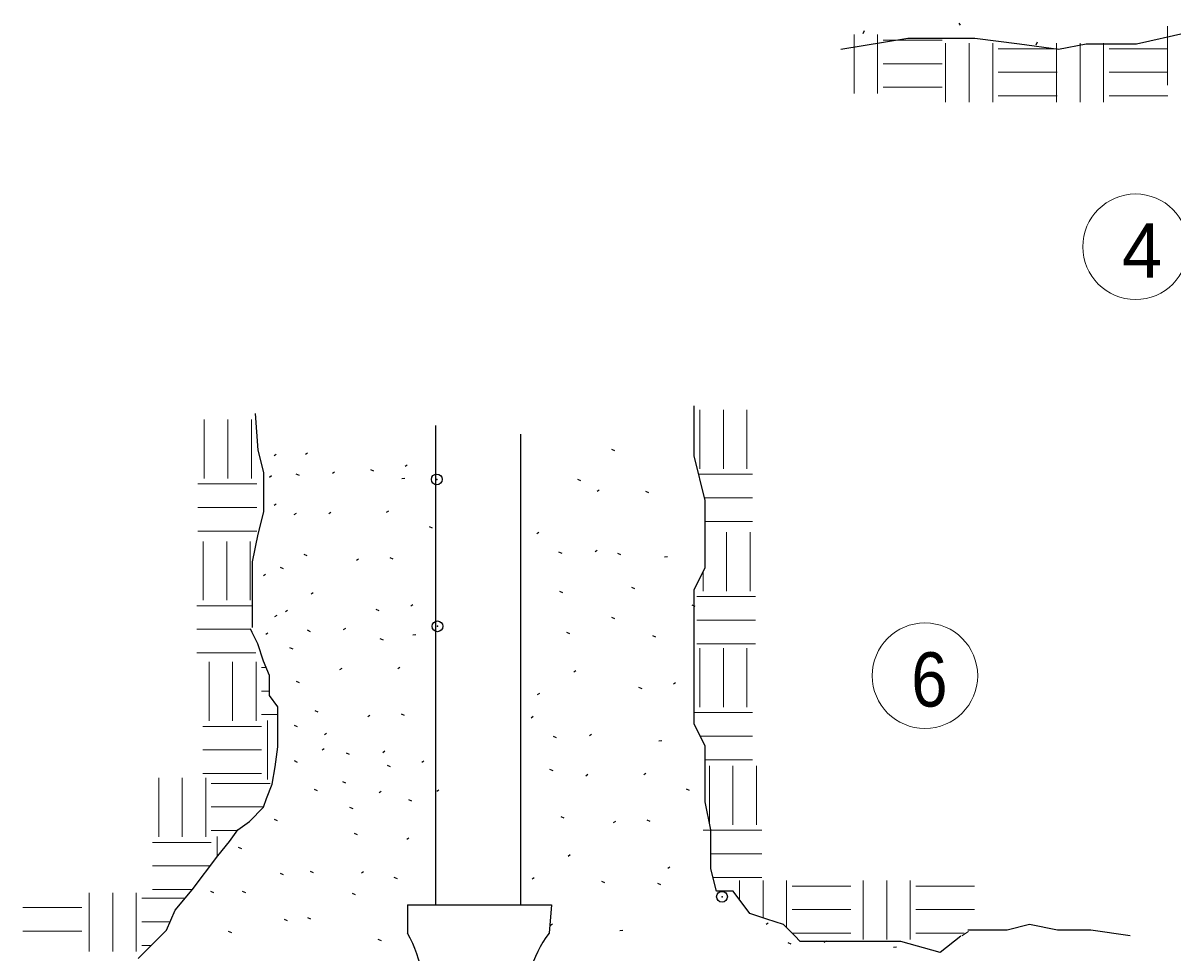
# Model space of a CAD drawing. Extents: x -7241 to 22379, y -6017 to 22379.
# Drawn here: x -1225 to 809, y -1067 to 576 of the extents above; entities that cross this region are included whole.
import ezdxf

# ---------------------------------------------------------------- set-up
doc = ezdxf.new("R2010")
doc.units = 0
doc.header["$LTSCALE"] = 38
doc.header["$PDMODE"] = 32
doc.header["$PDSIZE"] = 19
doc.layers.add('10', color=7, linetype='Continuous', lineweight=25)

msp = doc.modelspace()

# ---------------------------------------------------------------- linework, layer by layer
at = {"layer": '10'}
for p, q in [((429.96, 576.47), (432.36, 572.87)), ((261.14, 557.66), (263.54, 563.05)), ((566.9, 537.89), (569.3, 543.29)), ((-808.93, -178.84), (-813.58, -113.87)), ((-494.47, -982.34), (-494.47, -134.79)), ((-344.47, -982.34), (-344.47, -150.53)), ((-178.16, -179.59), (-183.55, -177.19)), ((-780.53, -187.86), (-776.93, -185.46)), ((-725.19, -185.8), (-721.59, -183.4)), ((-789.04, -226.01), (-785.45, -223.61)), ((-736.09, -223.23), (-741.49, -220.83)), ((-677.47, -219.52), (-673.87, -217.12)), ((-604.52, -215.81), (-609.91, -213.42)), ((-548.99, -207.09), (-545.39, -204.69)), ((-555.01, -228.77), (-549.61, -228.17)), ((-238.15, -232.63), (-243.54, -230.23)), ((-209.59, -250.91), (-205.99, -248.51)), ((-118.17, -253.84), (-123.56, -251.44)), ((-780.74, -275.58), (-777.14, -273.19)), ((-744.97, -292.47), (-741.37, -290.08)), ((-683.95, -290.36), (-680.35, -287.97)), ((-581.68, -288.11), (-578.08, -285.72)), ((-500.53, -316.73), (-505.92, -314.33)), ((-316.05, -325.94), (-312.45, -323.54)), ((-722.31, -365.29), (-727.71, -362.89)), ((-271.61, -361.31), (-277.01, -358.91)), ((-212.98, -357.61), (-209.38, -355.21)), ((-167.57, -363.45), (-172.97, -361.05)), ((-763.93, -388.2), (-769.33, -385.8)), ((-634.89, -373.25), (-631.3, -370.85)), ((-570.06, -371.28), (-575.45, -368.88)), ((-90.52, -366.86), (-85.13, -366.26)), ((-799.68, -400.15), (-796.08, -397.75)), ((-142.87, -423.56), (-148.27, -421.16)), ((-715.31, -432.38), (-711.71, -429.98)), ((-269.9, -430.63), (-275.3, -428.23)), ((-818.81, -491.87), (-818.81, -464.87)), ((-760.77, -464.03), (-757.17, -461.63)), ((-594.64, -462.39), (-600.03, -460)), ((-539.11, -453.67), (-535.51, -451.27)), ((-36.04, -454.82), (-41.44, -452.42)), ((-779.16, -472.59), (-775.57, -470.19)), ((-178.16, -476.59), (-183.55, -474.19)), ((-819.36, -500.94), (-822.5, -494.66)), ((-795.47, -503.6), (-791.87, -501.21)), ((-716.33, -499.4), (-721.73, -497)), ((-657.7, -495.69), (-654.1, -493.29)), ((-535.24, -504.94), (-529.85, -504.34)), ((-257.83, -503.38), (-263.22, -500.98)), ((-105.58, -509.37), (-110.97, -506.97)), ((-747.22, -530.37), (-752.61, -527.97)), ((-587.52, -514.37), (-592.91, -511.97)), ((-664.19, -566.53), (-660.59, -564.14)), ((-561.91, -564.28), (-558.31, -561.89)), ((-250.82, -570.46), (-247.23, -568.07)), ((-735.7, -589.74), (-741.1, -587.34)), ((-74.62, -591.75), (-71.03, -589.36)), ((-314.68, -610.67), (-311.08, -608.28)), ((-130.16, -600.48), (-135.55, -598.08)), ((-702.55, -641.46), (-707.94, -639.06)), ((-615.13, -649.42), (-611.53, -647.02)), ((-550.3, -647.45), (-555.69, -645.05)), ((-325.93, -651.43), (-322.33, -649.03)), ((-739.23, -667.52), (-744.63, -665.12)), ((-691.59, -681.02), (-687.99, -678.62)), ((-281.49, -686.8), (-286.89, -684.4)), ((-222.86, -683.09), (-219.26, -680.69)), ((-695.54, -708.55), (-691.95, -706.15)), ((-588.52, -712.68), (-584.92, -710.28)), ((-100.41, -692.34), (-95.01, -691.74)), ((-739.23, -730.38), (-744.63, -727.98)), ((-647.15, -716.39), (-652.55, -713.99)), ((-519.34, -729.84), (-515.75, -727.44)), ((-574.88, -738.56), (-580.27, -736.16)), ((-287.55, -745.31), (-292.94, -742.91)), ((-229.35, -753.93), (-225.75, -751.54)), ((-127.08, -751.68), (-123.48, -749.29)), ((-653.68, -766.96), (-659.07, -764.56)), ((-703.94, -780.66), (-709.34, -778.26)), ((-595.01, -783.52), (-591.41, -781.13)), ((-492.73, -781.27), (-489.13, -778.88)), ((-45.93, -780.3), (-51.32, -777.9)), ((-641.13, -812.68), (-646.53, -810.28)), ((-537.33, -798.96), (-542.72, -796.56)), ((-774.52, -833.7), (-779.91, -831.3)), ((-267.71, -828.86), (-273.11, -826.46)), ((-115.46, -834.85), (-120.85, -832.45)), ((-180.29, -836.82), (-176.7, -834.42)), ((-633.37, -858.45), (-638.76, -856.05)), ((-545.95, -866.41), (-542.36, -864.01)), ((-838.04, -883.2), (-843.43, -880.8)), ((-260.71, -895.95), (-257.11, -893.55)), ((-84.51, -917.24), (-80.91, -914.84)), ((-763.93, -929.17), (-769.33, -926.77)), ((-711, -925.63), (-716.4, -923.23)), ((-626.36, -925.54), (-622.77, -923.14)), ((-562.79, -936.24), (-568.19, -933.84)), ((-324.56, -936.16), (-320.96, -933.76)), ((-195.8, -943.31), (-201.2, -940.91)), ((-97, -946.84), (-102.39, -944.44)), ((-887.44, -960.99), (-892.83, -958.59)), ((-830.98, -960.99), (-836.37, -958.59)), ((-636.9, -964.52), (-642.29, -962.12)), ((-544.87, -982.34), (-290.2, -982.34)), ((-544.87, -982.34), (-544.71, -1032.34)), ((-290.2, -982.34), (-294.42, -1032.16)), ((-756.87, -1010.49), (-762.27, -1008.09)), ((-715.5, -1007.78), (-720.89, -1005.38)), ((-292.04, -1018.44), (-288.44, -1016.04)), ((89.14, -1016.37), (92.74, -1013.97)), ((-855.68, -1031.52), (-861.08, -1029.12)), ((-169.58, -1027.69), (-164.19, -1027.09)), ((-591.02, -1045.84), (-596.42, -1043.44)), ((133.58, -1051.74), (128.18, -1049.34)), ((192.21, -1048.03), (195.81, -1045.63)), ((314.67, -1057.28), (320.06, -1056.68))]:
    msp.add_line(p, q, dxfattribs=at)
at = {"layer": '10', "lineweight": 13}
for p, q in [((798.73, 570.99), (798.73, 466.83)), ((244.81, 555.88), (244.81, 451.72)), ((286.48, 555.88), (286.48, 451.72)), ((296.12, 546.2), (400.29, 546.2)), ((406.7, 540.78), (406.7, 436.61)), ((448.36, 540.78), (448.36, 436.61)), ((490.03, 540.78), (490.03, 436.61)), ((499.68, 531.09), (603.84, 531.09)), ((602.71, 540.78), (602.71, 436.61)), ((644.38, 540.78), (644.38, 436.61)), ((686.05, 540.78), (686.05, 436.61)), ((695.69, 531.09), (799.86, 531.09)), ((296.12, 504.53), (400.29, 504.53)), ((499.68, 489.42), (603.84, 489.42)), ((695.69, 489.42), (799.86, 489.42)), ((296.12, 462.86), (400.29, 462.86)), ((499.68, 447.76), (603.84, 447.76)), ((695.69, 447.76), (799.86, 447.76)), ((-27.9, -107.28), (-27.9, -211.44)), ((13.76, -107.28), (13.76, -211.44)), ((55.43, -107.28), (55.43, -211.44)), ((-904.09, -124.38), (-904.09, -228.54)), ((-862.43, -124.38), (-862.43, -228.54)), ((-820.76, -124.38), (-820.76, -228.54)), ((-29.96, -221.13), (65.07, -221.13)), ((-915.28, -238.23), (-811.11, -238.23)), ((-18.32, -262.8), (65.07, -262.8)), ((-915.28, -279.9), (-811.11, -279.9)), ((-18.32, -304.46), (65.07, -304.46)), ((-915.28, -321.56), (-811.11, -321.56)), ((19.37, -323.59), (19.37, -427.75)), ((61.04, -323.59), (61.04, -427.75)), ((-906.2, -339.73), (-906.2, -443.89)), ((-864.53, -339.73), (-864.53, -443.89)), ((-822.86, -339.73), (-822.86, -443.89)), ((-22.3, -393.91), (-22.3, -427.75)), ((-33.48, -437.44), (70.68, -437.44)), ((-917.38, -453.58), (-818.81, -453.58)), ((-33.48, -479.11), (70.68, -479.11)), ((-917.38, -495.25), (-822.21, -495.25)), ((-33.48, -520.77), (70.68, -520.77)), ((-27.9, -528.66), (-27.9, -632.83)), ((13.76, -528.66), (13.76, -632.83)), ((55.43, -528.66), (55.43, -632.83)), ((-917.38, -536.91), (-813.22, -536.91)), ((-895.68, -552.97), (-895.68, -657.13)), ((-854.01, -552.97), (-854.01, -657.13)), ((-812.34, -552.97), (-812.34, -657.13)), ((-802.7, -562.65), (-794.73, -562.65)), ((-802.7, -604.32), (-789.09, -604.32)), ((-802.7, -645.99), (-773.95, -645.99)), ((-39.09, -642.51), (65.07, -642.51)), ((-906.86, -666.82), (-802.7, -666.82)), ((-792.28, -656.4), (-792.28, -760.57)), ((-27.04, -684.18), (65.07, -684.18)), ((-906.86, -708.49), (-802.7, -708.49)), ((-18.32, -725.85), (65.07, -725.85)), ((-906.86, -750.15), (-802.7, -750.15)), ((-11.08, -736.54), (-11.08, -840.71)), ((30.58, -736.54), (30.58, -840.71)), ((72.25, -736.54), (72.25, -840.71)), ((-984.71, -757.94), (-984.71, -862.11)), ((-943.05, -757.94), (-943.05, -862.11)), ((-901.38, -757.94), (-901.38, -862.11)), ((-891.73, -767.63), (-787.57, -767.63)), ((-891.73, -809.29), (-799.09, -809.29)), ((-891.73, -850.96), (-846.1, -850.96)), ((-22.27, -850.4), (81.9, -850.4)), ((-995.9, -871.79), (-891.73, -871.79)), ((-881.32, -861.38), (-881.32, -897.08)), ((-8.43, -892.06), (81.9, -892.06)), ((-995.9, -913.46), (-893.49, -913.46)), ((-4.64, -933.73), (81.9, -933.73)), ((-995.9, -955.13), (-924.68, -955.13)), ((42.19, -939.39), (42.19, -972.79)), ((83.85, -939.39), (83.85, -1005.17)), ((125.52, -939.39), (125.52, -1022.68)), ((135.17, -949.08), (239.33, -949.08)), ((260.88, -939.39), (260.88, -1043.56)), ((302.54, -939.39), (302.54, -1043.56)), ((344.21, -939.39), (344.21, -1043.56)), ((353.86, -949.08), (458.02, -949.08)), ((-1107.7, -960.81), (-1107.7, -1064.97)), ((-1066.04, -960.81), (-1066.04, -1064.97)), ((-1024.37, -960.81), (-1024.37, -1064.97)), ((-1014.73, -970.49), (-937.73, -970.49)), ((-1224.71, -987.13), (-1120.55, -987.13)), ((135.17, -990.74), (239.33, -990.74)), ((353.86, -990.74), (458.02, -990.74)), ((-1014.73, -1012.16), (-964.49, -1012.16)), ((-1224.71, -1028.79), (-1120.55, -1028.79)), ((135.17, -1032.41), (239.33, -1032.41)), ((353.86, -1032.41), (439.49, -1032.41)), ((447.2, -1029.19), (435.63, -1036.88)), ((-1014.73, -1053.83), (-997.73, -1053.83))]:
    msp.add_line(p, q, dxfattribs=at)
at = {"layer": '10'}
for points in [[(221.49, 530.05), (339.85, 549.81), (379.31, 549.81), (458.21, 549.81), (537.12, 539.93), (606.16, 530.05), (655.48, 539.93), (734.38, 539.93), (744.24, 539.93), (833.01, 559.69)], [(433.32, -1037.34), (396.76, -1066.53), (327.58, -1046.8), (278.16, -1046.8), (208.98, -1046.8), (149.69, -1046.8), (139.81, -1036.94), (120.04, -1017.21), (90.39, -1007.35), (60.75, -997.48), (31.1, -958.03), (1.45, -958.03), (-8.43, -918.58), (-8.43, -849.54), (-18.32, -800.22), (-18.32, -701.59), (-38.08, -662.14), (-38.08, -573.37), (-38.08, -494.46), (-38.08, -425.42), (-18.32, -385.97), (-18.32, -307.06), (-18.32, -267.61), (-38.08, -188.7), (-38.08, -99.93)], [(-818.81, -464.87), (-818.81, -376.1), (-808.93, -326.79), (-799.05, -287.33), (-799.05, -218.29), (-808.93, -178.84)], [(-1021.22, -1077.36), (-970.76, -1026.8), (-955.62, -991.41), (-925.34, -956.01), (-879.92, -895.34), (-859.74, -870.05), (-844.6, -849.83), (-824.41, -834.66), (-799.18, -809.38), (-794.13, -794.21), (-784.04, -768.93), (-778.99, -738.59), (-773.95, -703.2), (-773.95, -682.97), (-773.95, -632.41), (-789.09, -612.18), (-789.09, -576.79), (-799.18, -551.51), (-809.27, -521.17), (-819.36, -500.94)], [(732.77, -1036.94), (663.59, -1027.07), (604.29, -1027.07), (554.88, -1017.21), (515.35, -1027.07), (446.17, -1027.07)]]:
    msp.add_lwpolyline(points, dxfattribs=at)
at = {"layer": '10', "lineweight": 13}
for centre in [(742.6, 181.01), (370.14, -577.23)]:
    msp.add_circle(centre, 93.27, dxfattribs=at)
at = {"layer": '10'}
for centre, radius, start, end in [((-735.42, -1140.78), 219.39, 226.22971, 29.62332), ((-134.17, -1152.61), 200.47, 143.06988, 313.35137)]:
    msp.add_arc(centre, radius, start, end, dxfattribs=at)
for p in [(-493.09, -230.24), (-491.73, -489.91), (11.33, -967.89)]:
    msp.add_point(p, dxfattribs=at)

# ---------------------------------------------------------------- texts
msp.add_text('4', height=96, dxfattribs=at).set_placement((718.34, 126.41))
at = {"layer": '10', "width": 0.9}
msp.add_text('6', height=96, dxfattribs=at).set_placement((345.88, -631.83))

doc.saveas('drawing.dxf')
